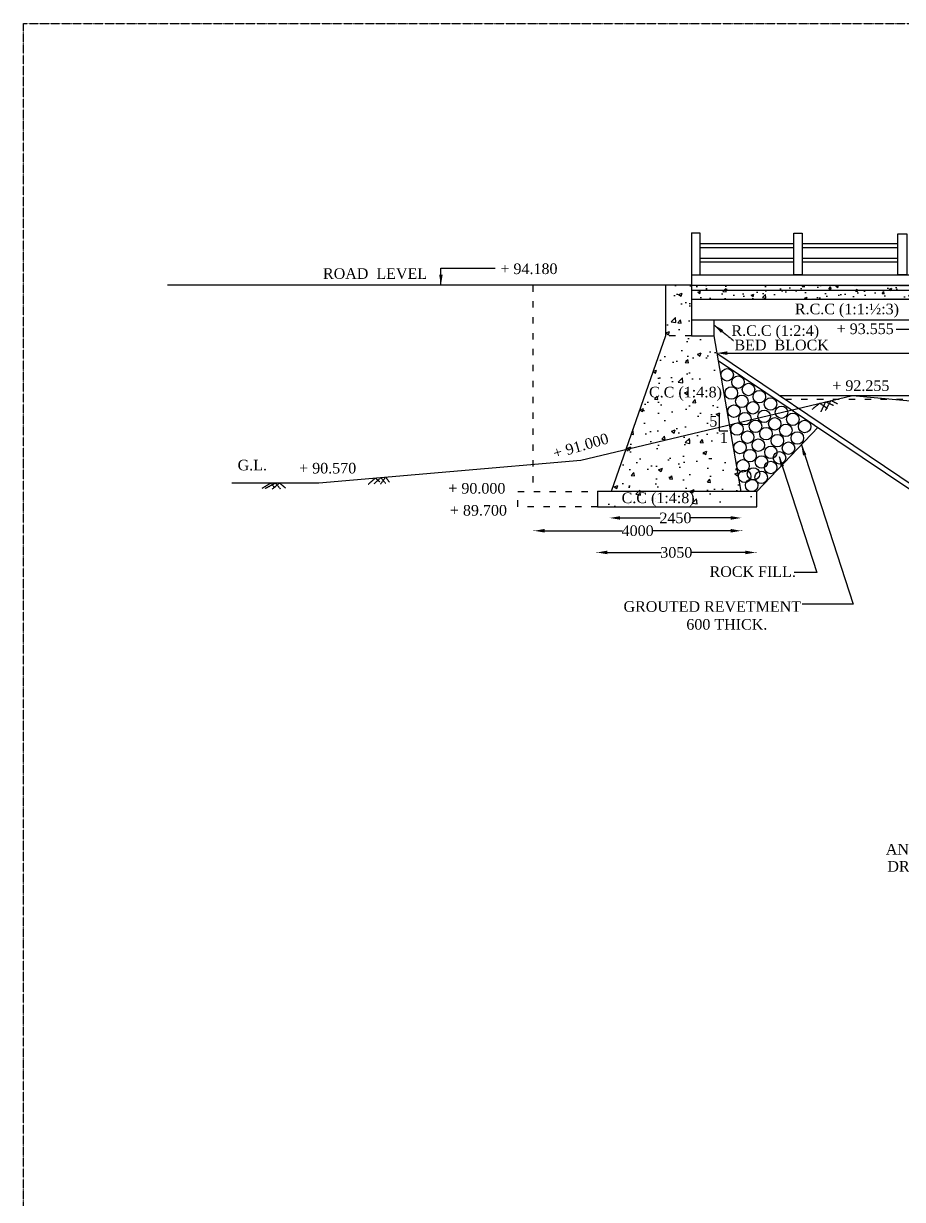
# Model space of a CAD drawing. Header units: millimetres. Extents: x 2632 to 79118, y 1895 to 58358.
# Drawn here: x 2632 to 19211, y 36180 to 58358 of the extents above; entities that cross this region are included whole.
import ezdxf

# ---------------------------------------------------------------- set-up
doc = ezdxf.new("R2010")
doc.units = ezdxf.units.MM
doc.header["$MEASUREMENT"] = 0
doc.linetypes.add('ACAD_ISO03W100', pattern=[30, 12, -18])
doc.linetypes.add('ACAD_ISO04W100', pattern=[30, 24, -3, 0, -3])
for name, color, linetype in [('DIM', 5, 'Continuous'), ('DWG.LINE', 10, 'Continuous'), ('HATCH', 2, 'Continuous'), ('TEXT', 7, 'Continuous')]:
    doc.layers.add(name, color=color, linetype=linetype)
doc.layers.add('DO LINE', color=3, linetype='Continuous', plot=False)
doc.layers.add('TITLE', color=7, linetype='Continuous', lineweight=30)
doc.styles.get("Standard").update_dxf_attribs({"font": 'TIMES.TTF', "height": 200})
doc.dimstyles.get("Standard").update_dxf_attribs({"dimtxt": 200, "dimasz": 200, "dimexe": 0.18, "dimexo": 0.0625, "dimgap": 0.09, "dimtad": 0, "dimtih": 1, "dimtoh": 1, "dimdec": 0, "dimzin": 0, "dimdsep": 46, "dimtxsty": 'Standard', "dimcen": 300, "dimclre": 256, "dimclrt": 4, "dimadec": 0, "dimazin": 0, "dimtfac": 1, "dimtdec": 0, "dimtofl": 0, "dimtmove": 0, "dimatfit": 3, "dimfxl": 5, "dimfxlon": 1, "dimtolj": 1, "dimtzin": 0, "dimarcsym": 0})
pattern_1 = [(50, (0, 0), (502.0821, -43.9265), [52.5, -577.5]), (355, (0, 0), (-97.126, 526.5345), [42, -462]), (100.4514, (41.84, -3.66), (404.9566, 482.6077), [44.618, -490.7995]), (46.1842, (0, 140), (747.0687, -115.8633), [78.75, -866.25]), (96.6356, (62.26, 130.34), (654.264, 681.8825), [66.927, -736.199]), (351.1842, (0, 140), (654.263, 681.883), [63, -693]), (21, (70, 105), (417.835, -281.8332), [52.5, -577.5]), (326, (70, 105), (170.3207, 507.605), [42, -462]), (71.4514, (104.8, 81.5), (588.156, 225.7713), [44.618, -490.7995]), (37.5, (0, 0), (8.5119, 233.0257), [0, -456.4, 0, -469, 0, -463.75]), (7.5, (0, 0), (184.1487, 276.0882), [0, -267.4, 0, -445.9, 0, -176.75]), (327.5, (-156.1, 0), (373.6757, -15.7884), [0, -175, 0, -546, 0, -724.5]), (317.5, (-226.1, 0), (408.2303, 70.0735), [0, -227.5, 0, -362.6, 0, -514.5])]

# ---------------------------------------------------------------- blocks, each defined once
blk = doc.blocks.new('*D2')
at = {"layer": 'Defpoints', "color": 0, "ltscale": 0.2}
for p in [(13686, 49046), (16173, 49046), (16173, 49033)]:
    blk.add_point(p, dxfattribs=at)
at = {"layer": 'DIM', "lineweight": -2, "ltscale": 0.2}
for p, q in [((13686, 49038), (13686, 49033)), ((16173, 49038), (16173, 49033))]:
    blk.add_line(p, q, dxfattribs=at)
at = {"layer": 'DIM', "color": 0, "lineweight": -2, "ltscale": 0.2}
for p, q in [((13886, 49033), (14643, 49033)), ((15973, 49033), (15216, 49033))]:
    blk.add_line(p, q, dxfattribs=at)
at = {"layer": 'DIM', "color": 0, "ltscale": 0.2}
for points in [[(13886, 49066), (13886, 49000), (13686, 49033)], [(15973, 49066), (15973, 49000), (16173, 49033)]]:
    blk.add_solid(points, dxfattribs=at)
at = {"layer": 'DIM', "color": 4, "ltscale": 0.2, "insert": (14929, 49033), "char_height": 200, "attachment_point": 5}
blk.add_mtext('\\A1;2450', dxfattribs=at)
blk = doc.blocks.new('*D3')
at = {"layer": 'Defpoints', "color": 0, "ltscale": 0.2}
for p in [(12259, 48835), (16173, 48835), (16173, 48791)]:
    blk.add_point(p, dxfattribs=at)
at = {"layer": 'DIM', "lineweight": -2, "ltscale": 0.2}
for p, q in [((12259, 48796), (12259, 48791)), ((16173, 48796), (16173, 48791))]:
    blk.add_line(p, q, dxfattribs=at)
at = {"layer": 'DIM', "color": 0, "lineweight": -2, "ltscale": 0.2}
for p, q in [((12459, 48791), (13928, 48791)), ((15973, 48791), (14504, 48791))]:
    blk.add_line(p, q, dxfattribs=at)
at = {"layer": 'DIM', "color": 0, "ltscale": 0.2}
for points in [[(12459, 48825), (12459, 48758), (12259, 48791)], [(15973, 48825), (15973, 48758), (16173, 48791)]]:
    blk.add_solid(points, dxfattribs=at)
at = {"layer": 'DIM', "color": 4, "ltscale": 0.2, "insert": (14216, 48791), "char_height": 200, "attachment_point": 5}
blk.add_mtext('\\A1;4000', dxfattribs=at)
blk = doc.blocks.new('*D4')
at = {"layer": 'Defpoints', "color": 0, "ltscale": 0.2}
for p in [(13444, 48593), (16446, 48593), (16446, 48382)]:
    blk.add_point(p, dxfattribs=at)
at = {"layer": 'DIM', "lineweight": -2, "ltscale": 0.2}
for p, q in [((13444, 48387), (13444, 48382)), ((16446, 48387), (16446, 48382))]:
    blk.add_line(p, q, dxfattribs=at)
at = {"layer": 'DIM', "color": 0, "lineweight": -2, "ltscale": 0.2}
for p, q in [((13644, 48382), (14661, 48382)), ((16246, 48382), (15229, 48382))]:
    blk.add_line(p, q, dxfattribs=at)
at = {"layer": 'DIM', "color": 0, "ltscale": 0.2}
for points in [[(13644, 48416), (13644, 48349), (13444, 48382)], [(16246, 48416), (16246, 48349), (16446, 48382)]]:
    blk.add_solid(points, dxfattribs=at)
at = {"layer": 'DIM', "color": 4, "ltscale": 0.2, "insert": (14945, 48382), "char_height": 200, "attachment_point": 5}
blk.add_mtext('\\A1;3050', dxfattribs=at)
blk = doc.blocks.new('*D105')
at = {"layer": 'Defpoints', "color": 0, "ltscale": 0.2}
for p in [(15708, 52142), (24662, 52136), (24662, 52136)]:
    blk.add_point(p, dxfattribs=at)
at = {"layer": 'DIM', "lineweight": -2, "ltscale": 0.2}
for p, q in [((15708, 52142), (15708, 52141)), ((24662, 52136), (24662, 52136))]:
    blk.add_line(p, q, dxfattribs=at)
at = {"layer": 'DIM', "color": 0, "lineweight": -2, "ltscale": 0.2}
for p, q in [((15908, 52141), (19901, 52139)), ((24462, 52136), (20469, 52139))]:
    blk.add_line(p, q, dxfattribs=at)
at = {"layer": 'DIM', "color": 0, "ltscale": 0.2}
for points in [[(15908, 52175), (15908, 52108), (15708, 52142)], [(24462, 52169), (24462, 52103), (24662, 52136)]]:
    blk.add_solid(points, dxfattribs=at)
at = {"layer": 'DIM', "color": 4, "ltscale": 0.2, "insert": (20185, 52139), "char_height": 200, "attachment_point": 5}
blk.add_mtext('\\A1;9000', dxfattribs=at)

msp = doc.modelspace()

# ---------------------------------------------------------------- hatches: boundary and pattern name
at = {"layer": 'HATCH', "ltscale": 0.2}
h = msp.add_hatch(dxfattribs=at)
h.set_pattern_fill('AR-CONC', color=256, scale=100, style=0)
h.set_pattern_definition([(50, (0, 0), (717.26, -62.752), [75, -825]), (355, (0, 0), (-138.751, 752.192), [60, -660]), (100.4514, (59.8, -5.2), (578.509, 689.4395), [63.74, -701.142]), (46.1842, (0, 200), (1067.241, -165.519), [112.5, -1237.5]), (96.6356, (88.9, 186.2), (934.663, 974.118), [95.61, -1051.713]), (351.1842, (0, 200), (934.662, 974.119), [90, -990]), (21, (100, 150), (596.907, -402.619), [75, -825]), (326, (100, 150), (243.315, 725.15), [60, -660]), (71.4514, (149.74, 116.45), (840.223, 322.5305), [63.74, -701.142]), (37.5, (0, 0), (12.1599, 332.8939), [0, -652, 0, -670, 0, -662.5]), (7.5, (0, 0), (263.0695, 394.4117), [0, -382, 0, -637, 0, -252.5]), (327.5, (-223, 0), (533.8224, -22.5549), [0, -250, 0, -780, 0, -1035]), (317.5, (-323, 0), (583.186, 100.105), [0, -325, 0, -518, 0, -735])])
h.paths.add_polyline_path([(15232.4, 53119.7), (15232.4, 53420.3), (15224.9, 53420.3), (14740.8, 53420.3), (14740.8, 52465.8), (13995.2, 50327.1), (15941.6, 50790.9), (15652.4, 52465.9), (15232.4, 52467.8)])
h.paths.add_polyline_path([(15941.6, 50790.9), (13995.2, 50327.1), (13717.6, 49530.5), (16159.3, 49530.5)])
h.paths.add_polyline_path([(16466.1, 49530.5), (13456.9, 49530.5), (13456.9, 49245.4), (16466.1, 49245.4)])
h.paths.add_polyline_path([(15717.3, 50398.1), (15964.7, 50398.1), (15964.7, 50697.4), (15717.3, 50697.4)], flags=24)
h.paths.add_polyline_path([(13846.8, 49182.1), (15326.3, 49182.1), (15326.3, 49584.4), (13846.8, 49584.4)], flags=9)
h = msp.add_hatch(dxfattribs=at)
h.set_pattern_fill('AR-CONC', color=256, scale=70, style=0)
h.set_pattern_definition(pattern_1)
edge = h.paths.add_edge_path()
edge.add_line((15224.9, 53420.3), (50873.9, 53420.3))
edge.add_line((15224.9, 53326.9), (50888.7, 53326.9))
edge.add_line((15224.9, 53161.1), (50888.7, 53161.1))
h = msp.add_hatch(dxfattribs=at)
h.set_pattern_fill('AR-CONC', color=256, scale=70, style=0)
h.set_pattern_definition(pattern_1)
h.paths.add_polyline_path([(25131.2, 53420.3), (15232.4, 53420.3), (15232.4, 53326.9), (25131.2, 53326.9)])
h.paths.add_polyline_path([(25131.2, 53326.9), (15232.4, 53326.9), (15232.4, 53161.1), (25131.2, 53161.1)])

# ---------------------------------------------------------------- linework, layer by layer
at = {"layer": 'DO LINE', "linetype": 'ACAD_ISO03W100', "ltscale": 10}
for p, q in [((11954.6, 49530.5), (13456.9, 49530.5)), ((11954.6, 49245.4), (11954.6, 49530.5)), ((13456.9, 49245.4), (11954.6, 49245.4))]:
    msp.add_line(p, q, dxfattribs=at)
for points in [[(12241, 53420.3), (12241, 49564.7)], [(15232.4, 52467.8), (14740.8, 52467.8)], [(16998.4, 51272.9), (24613.2, 51271)]]:
    msp.add_lwpolyline(points, dxfattribs=at)
at = {"layer": 'DWG.LINE', "ltscale": 0.2}
for p, q in [((15224.9, 53420.3), (14740.8, 53420.3)), ((14740.8, 53420.3), (14740.8, 52465.8)), ((14740.8, 52465.8), (13717.6, 49530.5)), ((13456.9, 49530.5), (13456.9, 49245.4)), ((16466.1, 49530.5), (13456.9, 49530.5)), ((16466.1, 49245.4), (16466.1, 49530.5)), ((13456.9, 49245.4), (16466.1, 49245.4))]:
    msp.add_line(p, q, dxfattribs=at)
for points in [[(15232.4, 54407.7), (15232.4, 53119.7)], [(15232.4, 54407.7), (15391.1, 54407.7), (15391.1, 53619.8)], [(15391.1, 54206.4), (17163, 54206.4)], [(15391.1, 54132.2), (17163, 54132.2)], [(17318.9, 54206.4), (19125.5, 54206.4)], [(17318.9, 54132.2), (19125.5, 54132.2)], [(15391.1, 53932), (17163, 53932)], [(17318.9, 53932), (19125.5, 53932)], [(15391.1, 53863.5), (17163, 53863.5)], [(17318.9, 53863.5), (19125.5, 53863.5)], [(6560.4, 49692.5), (8203.9, 49692.5), (13141.9, 50123.7), (18267.8, 51345.2), (23182.6, 50889.1), (55858.5, 53650.5)], [(15224.9, 53619.3), (50888.7, 53619.3)], [(14740.8, 53420.3), (5345.1, 53420.3)], [(15224.9, 53420.3), (50873.9, 53420.3)], [(15224.9, 53326.9), (50888.7, 53326.9)], [(15224.9, 53161.1), (50888.7, 53161.1)], [(15232.4, 53119.7), (15232.4, 52467.8)], [(15232.4, 52770.6), (23610.2, 52770.6), (24661.9, 52362.5)], [(15652.4, 52770.6), (15652.4, 52465.9), (16159.3, 49530.5)], [(15232.4, 52467.8), (15652.4, 52465.9)], [(15708.4, 52141.6), (24331.5, 46335.3)], [(24325.8, 46233.9), (15733.2, 51997.8)], [(16890.9, 51345.3), (24617.4, 51344.7)], [(15753.5, 50980.4), (15753.5, 50675.1), (15915.8, 50675.1)], [(16466.1, 49530.5), (17621.1, 50744.4)]]:
    msp.add_lwpolyline(points, dxfattribs=at)
for points in [[(17163, 54406.6), (17318.9, 54406.6), (17318.9, 53619.3), (17163, 53619.3)], [(19125.5, 54393.4), (19290.4, 54393.4), (19290.4, 53619.3), (19125.5, 53619.3)]]:
    msp.add_lwpolyline(points, close=True, dxfattribs=at)
at = {"layer": 'HATCH', "linetype": 'ACAD_ISO04W100', "ltscale": 0.2}
for points in [[(17761.3, 51063.4), (17864.9, 51249.2), (17989.8, 51185)], [(17507.8, 51083.4), (17650.9, 51198.2), (17799.7, 51098.3)], [(17674.6, 51036.7), (17765.3, 51225.5), (17907.6, 51157.1)], [(7132.5, 49592.5), (7297.5, 49692.5), (7368.5, 49601)], [(7190, 49589.5), (7382.2, 49692.5), (7475, 49583)], [(7323.5, 49578.5), (7463, 49692.5), (7574.5, 49596.5)], [(9135, 49668), (9267, 49785.3), (9352.5, 49713)], [(9246.5, 49679.5), (9372, 49794.5), (9458.5, 49686.5)], [(9367.5, 49670), (9462.4, 49802.4), (9530.5, 49708.5)]]:
    msp.add_lwpolyline(points, dxfattribs=at)
at = {"layer": 'HATCH', "ltscale": 0.2}
for centre in [(15904.5, 51731.5), (16110, 51594.5), (15983.5, 51388.5), (16306, 51455.5), (16181, 51233.5), (16512.5, 51319), (16722.5, 51182), (16032, 51047), (16239, 50904.5), (16388, 51108.5), (16602.8, 50948.4), (16930.2, 51026.5), (17143, 50892.5), (16090, 50709), (16440, 50761.5), (16802, 50807.5), (17012, 50685.5), (17365, 50759), (16291, 50557), (16638, 50621.5), (16851, 50490.5), (17228.5, 50539.5), (16145, 50362.5), (16492, 50405), (16729.5, 50271), (17061, 50350), (16202.5, 50015.5), (16336.5, 50207), (16552.5, 50088.5), (16890.5, 50167.5), (16236, 49817), (16400.5, 49863.5), (16546.5, 49800), (16726, 49985.5), (16367, 49649.5)]:
    msp.add_circle(centre, 117.7, dxfattribs=at)
at = {"layer": 'TITLE', "linetype": 'ACAD_ISO04W100', "ltscale": 0.2}
msp.add_lwpolyline([(2631.5, 58357.5), (79076.5, 58357.5), (79076.5, 1895), (2631.5, 1895)], close=True, dxfattribs=at)

# ---------------------------------------------------------------- texts
at = {"layer": 'TEXT'}
for s, p in [('ROAD  LEVEL  ', (8280.7, 53542.1)), ('+ 94.180', (11627.5, 53632.5)), ('R.C.C (1:1:½:3)', (17181.9, 52874.2)), ('R.C.C (1:2:4)', (15985.8, 52466.4)), ('+ 93.555', (17969.9, 52500.3)), ('BED  BLOCK', (16042.5, 52194.5)), ('C.C (1:4:8)', (14430.3, 51306.4)), ('+ 92.255', (17888.2, 51428)), ('5', (15567.8, 50756.7)), ('1', (15767.2, 50448)), ('G.L.', (6670.4, 49930.4)), ('+ 90.570', (7830.7, 49872.2)), ('+ 90.000', (10644.7, 49492.1)), ('C.C (1:4:8)', (13913.9, 49312.3)), ('+ 89.700', (10673.9, 49077.5)), ('ROCK FILL.', (15572.8, 47921.4)), ('GROUTED REVETMENT', (13949.4, 47263.3)), ('600 THICK.', (15134.5, 46926.6)), ('ANCHOR  RODS  2.5 mm %%C AS PER', (18896.7, 42685.3)), ('DRG .NO: OSD/TGP/DESIGNS/46/85', (18926.2, 42362.8))]:
    msp.add_text(s, height=200, dxfattribs=at).set_placement(p)
msp.add_text('+ 91.000', height=200, rotation=16.1013, dxfattribs=at).set_placement((12651.9, 50148))

# ---------------------------------------------------------------- dimensions: what is measured, and where the dimension line sits
at = {"layer": 'DIM', "ltscale": 0.2}
dim = msp.add_aligned_dim(p1=(15708.4, 52141.6), p2=(24661.9, 52136), distance=0, text='9000', dimstyle='Standard', dxfattribs=at)
dim.commit()
dim.dimension.update_dxf_attribs({"geometry": '*D105', "text_midpoint": (20185.1, 52138.8)})
for base, p1, p2, text, picture, middle in [((16173.4, 49033.1), (13685.5, 49045.5), (16173.4, 49045.5), '2450', '*D2', (14929.5, 49033.1)), ((16173.4, 48791.4), (12258.6, 48834.8), (16173.4, 48834.8), '4000', '*D3', (14216, 48791.4)), ((16446.4, 48382.3), (13443.6, 48593), (16446.4, 48593), '3050', '*D4', (14945, 48382.3))]:
    dim = msp.add_linear_dim(base=base, p1=p1, p2=p2, text=text, dimstyle='Standard', dxfattribs=at)
    dim.commit()
    dim.dimension.update_dxf_attribs({"geometry": picture, "text_midpoint": middle})

# ---------------------------------------------------------------- leaders
for points in [[(10504.8, 53420.3), (10504.8, 53741.4), (11526.7, 53741.4)], [(19604.5, 52770.6), (19604.5, 52590.1), (19095.2, 52590.1)], [(17304.2, 50411.3), (18279.9, 47408.2), (17320.8, 47408.2)], [(16882.2, 50193.3), (17595, 48004.2), (17166.6, 48004.2)]]:
    msp.add_leader(points, dimstyle='Standard', override={"dimgap": 0.09, "dimtad": 0}, dxfattribs=at)
at = {"layer": 'DIM', "linetype": 'ACAD_ISO04W100', "ltscale": 0.2}
msp.add_leader([(15652.4, 52675.5), (16021.8, 52379.3)], dimstyle='Standard', override={"dimgap": 0.09, "dimtad": 0}, dxfattribs=at)

doc.saveas('drawing.dxf')
